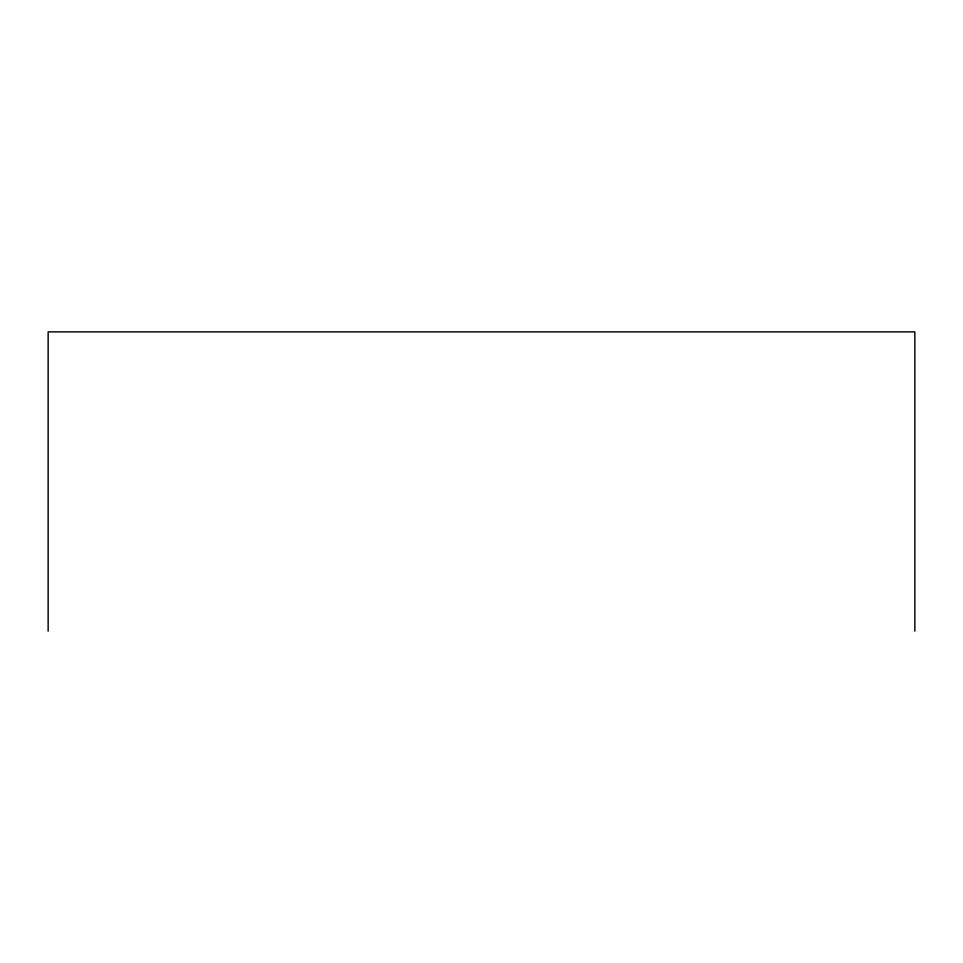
<?xml version="1.0" encoding="UTF-8"?>
<svg xmlns="http://www.w3.org/2000/svg" width="963" height="963" viewBox="0 0 963 963"><rect width="100%" height="100%" fill="white"/><g stroke="black" fill="none" stroke-linecap="round" stroke-linejoin="round"><path stroke-width="1.44" d="M914.85 631.138L914.85 331.862L48.15 331.862L48.15 631.138"/></g></svg>
